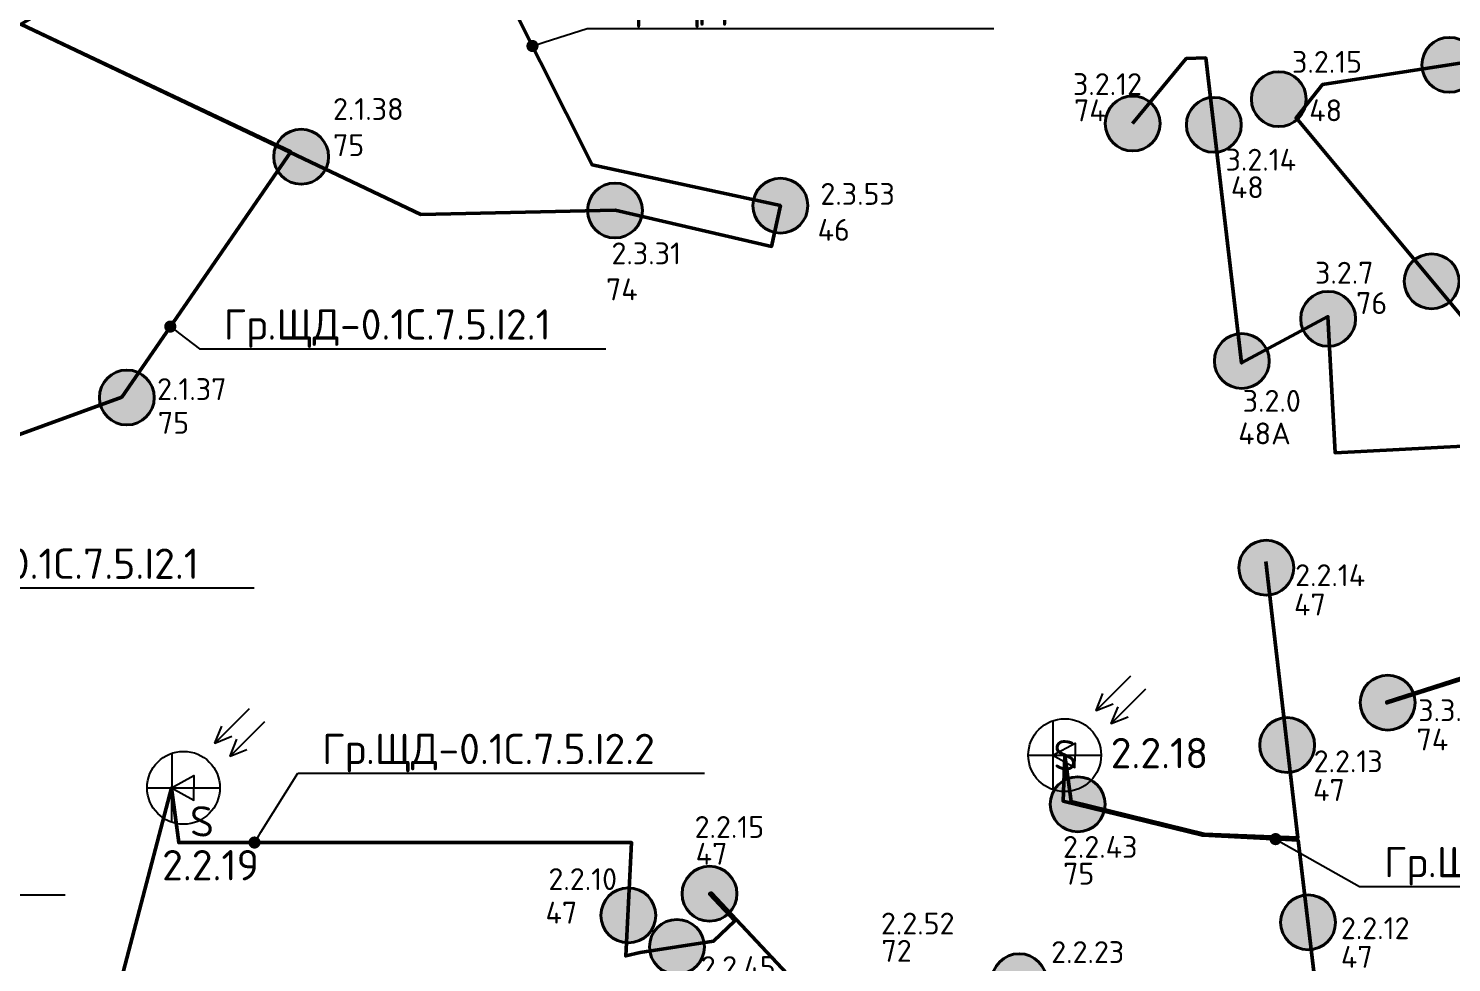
# Model space of a CAD drawing. Header units: millimetres. Extents: x -813692 to 807431, y 0 to 1813163.
# Drawn here: x 23610 to 35330, y 801913 to 809603 of the extents above; entities that cross this region are included whole.
import ezdxf
from ezdxf import colors
from ezdxf.entities.mleader import LeaderData, LeaderLine
from ezdxf.math import Vec2, Vec3

# ---------------------------------------------------------------- set-up
doc = ezdxf.new("R2010")
doc.units = ezdxf.units.MM
for name, color, linetype, lineweight in [('0_Авт.', 10, 'Continuous', 5), ('_Гр.ЩД-0.1С.7.5.I1.4', 6, 'Continuous', 50), ('_Гр.ЩД-0.1С.7.5.I2.1', 6, 'Continuous', 50), ('_Гр.ЩД-0.1С.7.5.I2.2', 6, 'Continuous', 50), ('_Гр.ЩД-0.1С.7.5.I2.3', 6, 'Continuous', 50), ('_Гр.ЩД-0.1С.7.5.I3.2', 6, 'Continuous', 50), ('_Гр.ЩД-0.1С.7.5.I3.3', 6, 'Continuous', 50), ('_освещение_dali', 3, 'Continuous', 50), ('A-ANNO-DIMS', 7, 'Continuous', 9), ('АР_лифты_Р', 252, 'Continuous', 35), ('АР_монолит', 252, 'Continuous', 50)]:
    doc.layers.add(name, color=color, linetype=linetype, lineweight=lineweight)
for name, color, linetype, lineweight, true_color in [('DLX_LUM 1', 7, 'Continuous', 40, 0x130bf4), ('DLX_LUM 10', 7, 'Continuous', 40, 0x130bf4), ('DLX_LUM 18', 7, 'Continuous', 40, 0x130bf4), ('DLX_LUM 2', 7, 'Continuous', 40, 0x1b0ff0), ('DLX_LUM 25', 7, 'Continuous', 40, 0x130bf4), ('DLX_LUM 5', 7, 'Continuous', 40, 0xfb3904), ('DLX_LUM 6', 7, 'Continuous', 40, 0x130bf4), ('DLX_LUM 9', 7, 'Continuous', 40, 0x130bf4)]:
    doc.layers.add(name, color=color, linetype=linetype, lineweight=lineweight, true_color=true_color)
doc.layers.add('Вставка', color=252, linetype='Continuous')
doc.styles.add('GOST 2.304', font='GOST Common.ttf')
doc.styles.add('ISOCPEUR', font='isocpeur.ttf')
doc.styles.add('TableTextStyle', font='isocpeur.ttf')
doc.linetypes.add('Truba', pattern='A,3e-05,[4,MSH_7,S=1,R=0,X=0,Y=0],-3.022072', length=3.022102)
doc.linetypes.add('Проводка в лотке', pattern='A,7.5,[130,ltypeshp.shx,S=0.5,R=0,X=0,Y=0],1,[130,ltypeshp.shx,S=1,R=90,X=0,Y=-0.5],1,[130,ltypeshp.shx,S=0.5,R=0,X=0,Y=0],7.5', length=17)
doc.dimstyles.new('М-200', dxfattribs={"dimtxt": 400, "dimasz": 160, "dimexe": 200, "dimexo": 400, "dimgap": 50, "dimtad": 1, "dimdec": 0, "dimzin": 0, "dimdsep": 46, "dimtxsty": 'GOST 2.304', "dimblk": 'ARCHTICK', "dimcen": 180, "dimdle": 200, "dimadec": 0, "dimazin": 0, "dimtfac": 1, "dimtdec": 0, "dimtmove": 1, "dimatfit": 0, "dimfxl": 1, "dimtolj": 1, "dimtzin": 0, "dimarcsym": 0})

# ---------------------------------------------------------------- blocks, each defined once
blk = doc.blocks.new('_ArchTick')
at = {"color": 0, "linetype": 'ByBlock', "const_width": 0.15}
blk.add_lwpolyline([(-0.5, -0.5), (0.5, 0.5)], dxfattribs=at)
blk = doc.blocks.new('*D38')
at = {"layer": 'A-ANNO-DIMS', "color": 0, "lineweight": -2, "transparency": 16777216}
blk.add_arc((-165704, -113309), 107894, 270, 326, dxfattribs=at)
at = {"layer": 'Defpoints', "color": 0, "lineweight": 30, "transparency": 16777216}
for p in [(-165704, -113309), (-165704, -113309), (-75741, -173990), (-131171, -215528), (-165704, -221903)]:
    blk.add_point(p, dxfattribs=at)
at = {"layer": 'A-ANNO-DIMS', "color": 0, "lineweight": -2, "transparency": 16777216, "xscale": 160, "yscale": 160, "zscale": 160}
for p, rotation in [((-76255, -173643), 55.99999895826774), ((-165704, -221203), 179.9999981265246)]:
    blk.add_blockref('_ArchTick', p, dxfattribs=dict(at, rotation=rotation))
at = {"layer": 'A-ANNO-DIMS', "color": 0, "transparency": 16777216, "insert": (-114300, -207822), "char_height": 400, "attachment_point": 5, "rotation": 28.5412, "style": 'GOST 2.304'}
blk.add_mtext('\\A1;56,0%%D', dxfattribs=at)
blk = doc.blocks.new('A$C85fa3c5e')
at = {"layer": '0_Авт.', "color": 6, "lineweight": 25, "ltscale": 100}
for points in [[(5.42, 6.5), (2.59, 3.68), (3.15, 5.07)], [(5.42, 6.5), (2.59, 3.68), (3.98, 4.24)], [(6.66, 5.43), (3.83, 2.6), (4.39, 3.99)], [(6.66, 5.43), (3.83, 2.6), (5.22, 3.16)], [(-0.97, 2.84), (-0.98, -2.84)], [(-3, 0), (3, 0)], [(-0.98, 0), (0.85, 1), (0.85, -0.01)], [(-0.98, 0), (0.84, -1.02), (0.85, -0.01)]]:
    blk.add_lwpolyline(points, dxfattribs=at)
blk.add_circle((0, 0), 3, dxfattribs=at)
blk = doc.blocks.new('DIC5')
at = {"lineweight": 0, "ltscale": 100, "style": 'TableTextStyle'}
for tag, p, height in [('73', (-1092, 4070, -497), 180), ('48', (-875, 2911, -497), 180), ('S', (2996, 2719), 250), ('73', (2204, 2496, -497), 180), ('45', (5169, 2403, -497), 180), ('45', (4604, 2339, -497), 180), ('45', (4099, 2229, -497), 180), ('72', (-478, 2163, -497), 180), ('45', (3629, 2152, -497), 180), ('75', (-3291, 2015, -497), 180), ('48А', (-2421, 1530, -497), 180), ('45', (2540, 1349, -497), 180), ('45', (3081, 1452, -497), 180), ('46', (-4370, 1233, -497), 180), ('48А', (-635, 1263, -497), 180), ('45', (1991, 1241, -497), 180), ('45', (1411, 1181, -497), 180), ('48А', (5061, 1220, -497), 180), ('45', (-2691, 1014, -497), 180), ('45', (-1866, 1014, -497), 180), ('45', (668, 1103, -497), 180), ('72', (3777, 959, -497), 180), ('45', (-3212, 322, -497), 180), ('72', (1519, 338, -497), 180), ('72', (2498, 394, -497), 180), ('45', (-3890, 224, -497), 180), ('S', (-1673, 182), 250), ('45', (-4606, 134, -497), 180), ('48', (3438, 84, -497), 180), ('75', (6908, 30, -497), 180), ('75', (-485, -619, -497), 180), ('46', (2139, -632, -497), 180), ('73', (-2623, -652, -497), 180), ('74', (3652, -1328, -497), 180), ('48', (341, -1703, -497), 180), ('48А', (-1815, -2178, -497), 180), ('75', (5459, -2276, -497), 180), ('74', (2490, -2364, -497), 180), ('73', (36, -2443, -497), 180), ('76', (-2742, -2568, -497), 180), ('75', (-369, -3189, -497), 180), ('47', (-3250, -3246, -497), 180), ('47', (695, -3697, -497), 180), ('48', (-2516, -3718, -497), 180), ('46', (1890, -4007, -497), 180), ('45', (-4753, -4413, -497), 180), ('48А', (-1090, -4515, -497), 180), ('72', (-3492, -4556, -497), 180), ('72', (-1967, -4619, -497), 180), ('71', (258, -4547, -497), 180), ('46', (1480, -4588, -497), 180), ('48', (267, -5226, -497), 180)]:
    blk.add_attdef(tag, p, '', height=height, dxfattribs=at)
at = {"layer": '_освещение_dali', "color": 7, "style": 'TableTextStyle'}
for p in [(6908, -268, -497), (5466, -2554, -497)]:
    blk.add_text('75', height=180, dxfattribs=at).set_placement(p)
blk = doc.blocks.new('DIC6')
at = {"color": 7, "style": 'TableTextStyle'}
for s, p in [('47', (7393, 5270, -497)), ('47', (7550, 3743, -497)), ('47', (2465, 3218, -497)), ('75', (5491, 3054, -497)), ('47', (1228, 2733, -497)), ('72', (3995, 2419, -497)), ('47', (7779, 2369, -497))]:
    blk.add_text(s, height=180, dxfattribs=at).set_placement(p)
at = {"lineweight": 0, "ltscale": 100, "style": 'TableTextStyle'}
for tag, p, height in [('47', (7402, 5511, -497), 180), ('S', (5883, 4012), 250), ('47', (7554, 3980, -497), 180), ('47', (2456, 3439, -497), 180), ('75', (5490, 3275, -497), 180), ('S', (-1930, 3089), 250), ('47', (1252, 3009, -497), 180), ('72', (3991, 2643, -497), 180), ('47', (7779, 2605, -497), 180), ('74', (5393, 2408, -497), 180), ('71', (2507, 2285, -497), 180), ('47', (3392, 2212, -497), 180), ('72', (-2398, 2087, -497), 180), ('47А', (1662, 1808, -497), 180), ('46А', (7857, 1649, -497), 180), ('46А', (4174, 1472, -497), 180), ('74', (-961, 1065, -497), 180), ('75', (9318, 944, -497), 180), ('46', (4951, 749, -497), 180), ('72', (-2256, 613, -497), 180), ('46', (8012, 573, -497), 180), ('47', (1870, 292, -497), 180), ('76', (6432, 391, -497), 180), ('76', (639, 148, -497), 180), ('47А', (-2957, -9, -497), 180), ('46', (5646, -6, -497), 180), ('74', (6853, -223, -497), 180), ('46', (8092, -210, -497), 180), ('74', (9782, -664, -497), 180), ('46А', (984, -919, -497), 180), ('76', (3028, -955, -497), 180), ('47', (-2296, -1037, -497), 180), ('46А', (8049, -1138, -497), 180), ('74', (5314, -1337, -497), 180), ('46', (6968, -1438, -497), 180), ('46А', (6154, -1532, -497), 180), ('73', (-2878, -2000, -497), 180), ('46А', (-1566, -2164, -497), 180), ('S', (280, -2207), 250), ('46', (1832, -2116, -497), 180), ('46', (8368, -2338, -497), 180), ('75', (5627, -2582, -497), 180), ('75', (-229, -2746, -497), 180), ('46', (7753, -3005, -497), 180), ('46', (974, -3119, -497), 180), ('74', (-3054, -3455, -497), 180), ('46', (-1625, -3377, -497), 180), ('46А', (865, -3943, -497), 180), ('76', (2489, -3990, -497), 180), ('46', (-724, -4421, -497), 180), ('73', (806, -4848, -497), 180), ('75', (-1043, -4931, -497), 180), ('46', (-56, -5174, -497), 180), ('46', (1696, -5253, -497), 180), ('46', (662, -5997, -497), 180)]:
    blk.add_attdef(tag, p, '', height=height, dxfattribs=at)
blk = doc.blocks.new('DIC11')
at = {"lineweight": 0, "ltscale": 100, "style": 'TableTextStyle'}
for tag, p, height in [('74', (-2752, 4217, -497), 180), ('47', (-1667, 4273, -497), 180), ('47', (-4329, 3879, -497), 180), ('47', (11, 3191, -497), 180), ('76', (1789, 2601, -497), 180), ('47', (-3991, 2330, -497), 180), ('46А', (200, 2302, -497), 180), ('75', (-6020, 1790, -497), 180), ('76', (-2868, 1730, -497), 180), ('72', (-580, 1729, -497), 180), ('46', (705, 1428, -497), 180), ('72', (-1107, 983, -497), 180), ('47', (-7158, 773, -497), 180), ('47', (-3717, 663, -497), 180), ('46', (1378, 706, -497), 180), ('46А', (3715, 188, -497), 180), ('76', (-4885, 141, -497), 180), ('46', (2141, -44, -497), 180), ('47', (-6273, -174, -497), 180), ('S', (-675, -156), 250), ('74', (-9554, -380, -497), 180), ('46А', (-3489, -569, -497), 180), ('46', (2852, -801, -497), 180), ('46', (4037, -872, -497), 180), ('72', (-5150, -1452, -497), 180), ('46', (-3251, -1388, -497), 180), ('74', (1864, -1496, -497), 180), ('46А', (-6107, -1703, -497), 180), ('72', (-4340, -1712, -497), 180), ('74', (-1055, -1729, -497), 180), ('74', (-6708, -2091, -497), 180), ('46', (-3148, -2090, -497), 180), ('46', (-5490, -2461, -497), 180), ('74', (-2724, -2523, -497), 180), ('S', (-8283, -2844), 250), ('46', (-4164, -2810, -497), 180), ('72', (-4711, -3263, -497), 180), ('46А', (-2887, -3437, -497), 180), ('76', (-6450, -3812, -497), 180), ('46', (-4167, -3981, -497), 180), ('46', (-2681, -4235, -497), 180), ('46', (-3210, -4723, -497), 180), ('72', (-3860, -4925, -497), 180), ('47.2', (1999, -5649, -497), 180), ('47.2', (-759, -7057, -497), 180), ('47.2', (3016, -7566, -497), 180), ('47.2А', (-3561, -8375, -497), 180), ('47.2', (196, -9006, -497), 180), ('47.2', (-6404, -9601, -497), 180), ('47.2', (-2670, -10353, -497), 180), ('47.2', (-9285, -10735, -497), 180), ('47.2', (-5577, -11608, -497), 180), ('47.2А', (-12580, -11902, -497), 180), ('47.2', (-14768, -12603, -497), 180), ('47.2', (-8524, -12767, -497), 180), ('47.2', (-11894, -13961, -497), 180), ('47.2', (-14132, -14677, -497), 180)]:
    blk.add_attdef(tag, p, '', height=height, dxfattribs=at)
at = {"layer": '_освещение_dali', "color": 18, "true_color": 0x000000, "style": 'TableTextStyle'}
blk.add_text('74', height=180, dxfattribs=at).set_placement((-9568, -621, -497))
blk = doc.blocks.new('DIC10')
at = {"lineweight": 0, "ltscale": 100, "style": 'TableTextStyle'}
for tag, p in [('80А', (5421, 6400, -497)), ('80А', (5175, 6272, -497)), ('80А', (4929, 6144, -497)), ('80А', (4683, 6016, -497)), ('80А', (4438, 5888, -497)), ('80А', (4192, 5760, -497)), ('80А', (3946, 5633, -497)), ('80', (5657, 4425, -497)), ('80', (5412, 4297, -497)), ('80', (5166, 4170, -497)), ('80', (4920, 4042, -497)), ('80', (4674, 3914, -497)), ('80', (4428, 3787, -497)), ('80', (4183, 3659, -497)), ('80', (5862, 2558, -497)), ('80', (5616, 2431, -497)), ('80', (5370, 2303, -497)), ('80', (5125, 2175, -497)), ('80', (4879, 2047, -497)), ('80', (4633, 1919, -497)), ('80', (4387, 1791, -497)), ('80', (7701, 950, -497)), ('80', (7455, 822, -497)), ('80', (7210, 694, -497)), ('80', (6964, 566, -497)), ('80', (6718, 438, -497)), ('80', (6473, 309, -497)), ('80', (6227, 181, -497))]:
    blk.add_attdef(tag, p, '', height=180, rotation=345, dxfattribs=at)
for tag, p, height in [('48', (10262, 172, -497), 180), ('71', (10371, -633, -497), 180), ('48', (9140, -775, -497), 180), ('76', (8863, -1843, -497), 180), ('76', (11335, -2409, -497), 180), ('48А', (9660, -2696, -497), 180), ('75', (6712, -2890, -497), 180), ('48', (4652, -3312, -497), 180), ('48', (4108, -3924, -497), 180), ('74', (2829, -3936, -497), 180), ('S', (8555, -4105), 250), ('73', (1370, -4258, -497), 180), ('48А', (6014, -4672, -497), 180), ('73', (4940, -4752, -497), 180), ('48А', (4539, -5655, -497), 180), ('47', (6775, -5601, -497), 180), ('75', (-123, -5758, -497), 180), ('72', (8563, -5740, -497), 180), ('48', (-1454, -6122, -497), 180), ('72', (2552, -6232, -497), 180), ('74', (-3258, -6305, -497), 180), ('72', (3111, -6786, -497), 180), ('48', (-2001, -6927, -497), 180), ('S', (1941, -7695), 250), ('48А', (-134, -7684, -497), 180), ('76', (-1264, -7858, -497), 180), ('48А', (-1860, -8913, -497), 180), ('47', (951, -8936, -497), 180)]:
    blk.add_attdef(tag, p, '', height=height, dxfattribs=at)
at = {"layer": '_освещение_dali', "color": 18, "true_color": 0x000000, "style": 'TableTextStyle'}
for s, p in [('74', (-3249, -6521, -497)), ('48', (-1312, -6521, -497)), ('48', (-1957, -7154, -497)), ('76', (-926, -8108, -497)), ('48А', (-1897, -9181, -497))]:
    blk.add_text(s, height=180, dxfattribs=at).set_placement(p)
blk = doc.blocks.new('DIC7')
at = {"lineweight": 0, "ltscale": 100, "style": 'TableTextStyle'}
for tag, p, height in [('72', (-3441, 6318, -497), 180), ('75', (-6396, 5349, -497), 180), ('48', (-4786, 5063, -497), 180), ('73', (-4584, 4465, -497), 180), ('48А', (-6638, 4353, -497), 180), ('73', (-1551, 3817, -497), 180), ('74', (-3101, 2955, -497), 180), ('74', (-5668, 2846, -497), 180), ('S', (-4333, 2078), 250), ('48', (-2916, 2137, -497), 180), ('73', (-1863, 1450, -497), 180), ('75', (-5831, 932, -497), 180), ('48А', (-4354, 915, -497), 180), ('74', (-3281, 962, -497), 180), ('72', (260, 444, -497), 180), ('48', (-4220, 361, -497), 180), ('46', (-6422, 268, -497), 180), ('48А', (-1831, 264), 180), ('47', (-5467, -79, -497), 180), ('73', (-3442, -295, -497), 180), ('72', (-2200, -348, -497), 180), ('74', (-4955, -843, -497), 180), ('48А', (-3128, -826, -497), 180), ('47', (-4469, -1416, -497), 180), ('72', (-2490, -1369, -497), 180), ('45', (-1081, -1738, -497), 180), ('74', (-3817, -2031, -497), 180), ('45', (-1520, -2001, -497), 180), ('45', (-1959, -2265, -497), 180), ('45', (-2398, -2528, -497), 180), ('45', (-2837, -2791, -497), 180), ('45', (-3276, -3055, -497), 180), ('45', (-3715, -3318, -497), 180), ('75', (-1825, -3480, -497), 180), ('45', (-4154, -3582, -497), 180), ('74', (139, -3809, -497), 180), ('75', (-2876, -3848, -497), 180), ('S', (2703, -4113), 250), ('46', (-5430, -4202, -497), 180), ('48', (533, -4726, -497), 180), ('74', (-4451, -4842, -497), 180), ('48', (954, -5354, -497), 180), ('74', (1873, -5859, -497), 180), ('46', (5052, -8079, -497), 180), ('74', (3331, -8569, -497), 180)]:
    blk.add_attdef(tag, p, '', height=height, dxfattribs=at)
for p in [(-2647, 3851, -497), (-3152, 3771, -497), (-4164, 3611, -497), (-3658, 3691, -497), (-4669, 3531, -497), (-5681, 3371, -497), (-5175, 3451, -497), (-6187, 3291, -497), (-6692, 3211, -497)]:
    blk.add_attdef('45', p, '', height=180, rotation=345, dxfattribs=at)
at = {"layer": '_освещение_dali', "color": 18, "true_color": 0x000000, "style": 'TableTextStyle'}
for s, p in [('46', (5029, -8375, -497)), ('74', (3286, -8865, -497))]:
    blk.add_text(s, height=180, dxfattribs=at).set_placement(p)
blk = doc.blocks.new('_Dot')
at = {"color": 0, "linetype": 'ByBlock', "lineweight": -2}
blk.add_line((-0.5, 0), (-1, 0), dxfattribs=at)
at = {"color": 0, "linetype": 'ByBlock', "const_width": 0.5}
blk.add_lwpolyline([(-0.25, 0, 1), (0.25, 0, 1)], format="xyb", close=True, dxfattribs=at)
blk = doc.blocks.new('A$Cab2378fa')
at = {"lineweight": 25}
h = blk.add_hatch(color=256, dxfattribs=at)
h.paths.add_polyline_path([(162, -157, 0.442338), (148, 178), (0, 0)])
h.paths.add_polyline_path([(-142, -170), (0, 0), (-163, 158, 0.430096)])
at = {"lineweight": 25, "true_color": 0xfff5f5}
h = blk.add_hatch(color=7, dxfattribs=at)
h.dxf.hatch_style = 1
h.paths.add_polyline_path([(0, 0), (-142, -170, 0.174923), (3, -222, 0.197808), (162, -157)])
h.paths.add_polyline_path([(-163, 158), (0, 0), (148, 178, 0.175398), (3, 230, 0.209014)])
blk.add_circle((3, 4), 226)
blk = doc.blocks.new('Оси200')
at = {"layer": 'A-ANNO-DIMS'}
dim = blk.add_angular_dim_2l(base=(-131171, -215527.9), line1=((-165703.8, -113309.3), (-75741.3, -173989.8)), line2=((-165703.8, -113309.3), (-165703.8, -221903.3)), text='56,0%%D', dimstyle='М-200', override={"dimadec": 2, "dimtmove": 2}, dxfattribs=at)
dim.commit()
dim.dimension.update_dxf_attribs({"geometry": '*D38', "text_midpoint": (-114299.5, -207822), "dimtype": 130})
blk = doc.blocks.new('A$C6724712c')
at = {"layer": 'A-ANNO-DIMS', "color": 18, "lineweight": 0, "true_color": 0x000000}
blk.add_blockref('Оси200', (433047.4, 279674.7), dxfattribs=at)

msp = doc.modelspace()

# ---------------------------------------------------------------- block references
at = {"layer": 'Вставка', "linetype": 'Truba', "lineweight": 30, "ltscale": 100}
msp.add_blockref('A$C6724712c', (-266052.4, 717506.5), dxfattribs=at)

# ---------------------------------------------------------------- next in the draw order: linework, layer by layer
at = {"layer": '_Гр.ЩД-0.1С.7.5.I2.1', "ltscale": 100}
msp.add_lwpolyline([(22109, 805741.4), (24377.7, 806568.2), (25770.5, 808587.9), (23546.1, 809639.3), (24011.5, 809903), (23778.8, 809771.1), (23693.2, 809871), (23059.3, 810526.7)], dxfattribs=at)
at = {"layer": '_Гр.ЩД-0.1С.7.5.I2.2', "ltscale": 100}
for points in [[(35699.5, 800465.9), (34327.2, 800731), (34066.4, 802919.1), (33277.8, 802960.2), (32130.4, 803242), (32144.5, 803619.9), (32197.3, 803237.9), (33294.1, 802970.5), (34064.5, 802939.4), (33801.3, 805215.3)], [(24199.4, 801112.6), (24789.2, 803351.4), (24847.6, 802900.4), (28577.3, 802900.4), (28528.4, 801967.2), (28648.2, 801994.1), (29252.8, 802089), (29428.3, 802256.1), (29218.8, 802478.7), (29232.8, 802486.2), (29732.3, 801953.3), (30445.4, 801192.8)]]:
    msp.add_lwpolyline(points, dxfattribs=at)
at = {"layer": '_Гр.ЩД-0.1С.7.5.I2.3', "ltscale": 100}
msp.add_lwpolyline([(23546.1, 809639.3), (26840.4, 808072.2), (28441, 808106.1), (29730, 807809.3), (29802.7, 808144.2), (28252.2, 808480.9), (27398.3, 810179.5), (26757.9, 809882.6), (26433.1, 809728.1), (25707.2, 810882), (26557.1, 811377.2), (27337.3, 812183.9), (27337.4, 812276), (26472, 811377.8), (25592.9, 811207.2), (25438.9, 811638.3), (24468.3, 812803), (24036.4, 813045.2), (22986.5, 812951.8)], dxfattribs=at)
at = {"layer": '_Гр.ЩД-0.1С.7.5.I3.2', "ltscale": 100}
msp.add_lwpolyline([(36357.1, 809465.2), (34266.1, 809141.1), (34050.2, 808866.3), (36267.5, 806207.8), (34371.2, 806110.1), (34312.6, 807230.9), (33601.2, 806849.1), (33306.2, 809361.1), (33144.1, 809354.7), (32703.8, 808820.6)], dxfattribs=at)
at = {"layer": '_Гр.ЩД-0.1С.7.5.I3.3', "ltscale": 100}
msp.add_lwpolyline([(37373.3, 804886.3), (34795, 804056.7), (34796.2, 804049.8), (35527.2, 804280.5)], dxfattribs=at)

# ---------------------------------------------------------------- next in the draw order: block references
at = {"layer": '0_Авт.', "color": 3, "linetype": 'Проводка в лотке', "ltscale": 100, "xscale": 100, "yscale": 100, "zscale": 100}
for p in [(32144.5, 803619.9), (24886.8, 803351.4)]:
    msp.add_blockref('A$C85fa3c5e', p, dxfattribs=at)
at = {"layer": '_Гр.ЩД-0.1С.7.5.I2.1', "lineweight": 0}
ref = msp.add_blockref('DIC5', (19210, 808820), dxfattribs=at)
ref.add_attrib('75', '2.1.37', (24668.9, 806543.9, -497), dxfattribs={"layer": '0', "lineweight": 0, "ltscale": 100, "height": 180, "style": 'TableTextStyle'})
ref.add_attrib('75', '2.1.38', (26117.8, 808849.7, -497), dxfattribs={"layer": '0', "lineweight": 0, "ltscale": 100, "height": 180, "style": 'TableTextStyle'})
at = {"layer": '_Гр.ЩД-0.1С.7.5.I2.2', "color": 3, "lineweight": 0}
ref = msp.add_blockref('DIC6', (26640, 799500), dxfattribs=at)
ref.add_attrib('S', '2.2.18', (32522.9, 803512), dxfattribs={"layer": '0', "lineweight": 0, "ltscale": 100, "height": 250, "style": 'TableTextStyle'})
ref.add_attrib('S', '2.2.19', (24710.4, 802589), dxfattribs={"layer": '0', "lineweight": 0, "ltscale": 100, "height": 250, "style": 'TableTextStyle'})
ref.add_attrib('74', '2.2.23', (32032.9, 801908.3, -497), dxfattribs={"layer": '0', "lineweight": 0, "ltscale": 100, "height": 180, "style": 'TableTextStyle'})
ref.add_attrib('47', '2.2.10', (27892.2, 802509.3, -497), dxfattribs={"layer": '0', "lineweight": 0, "ltscale": 100, "height": 180, "style": 'TableTextStyle'})
ref.add_attrib('47', '2.2.12', (34419, 802104.9, -497), dxfattribs={"layer": '0', "lineweight": 0, "ltscale": 100, "height": 180, "style": 'TableTextStyle'})
ref.add_attrib('47', '2.2.13', (34194.4, 803479.5, -497), dxfattribs={"layer": '0', "lineweight": 0, "ltscale": 100, "height": 180, "style": 'TableTextStyle'})
ref.add_attrib('47', '2.2.14', (34042, 805011.4, -497), dxfattribs={"layer": '0', "lineweight": 0, "ltscale": 100, "height": 180, "style": 'TableTextStyle'})
ref.add_attrib('47', '2.2.15', (29095.9, 802938.6, -497), dxfattribs={"layer": '0', "lineweight": 0, "ltscale": 100, "height": 180, "style": 'TableTextStyle'})
ref.add_attrib('72', '2.2.52', (30630.7, 802143.5, -497), dxfattribs={"layer": '0', "lineweight": 0, "ltscale": 100, "height": 180, "style": 'TableTextStyle'})
ref.add_attrib('75', '2.2.43', (32129.6, 802774.5, -497), dxfattribs={"layer": '0', "lineweight": 0, "ltscale": 100, "height": 180, "style": 'TableTextStyle'})
ref.add_attrib('71', '2.2.45', (29147, 801785, -497), dxfattribs={"layer": '0', "lineweight": 0, "ltscale": 100, "height": 180, "style": 'TableTextStyle'})
at = {"layer": '_Гр.ЩД-0.1С.7.5.I2.3', "lineweight": 0}
ref = msp.add_blockref('DIC7', (25080, 816230), dxfattribs=at)
ref.add_attrib('74', '2.3.31', (28411.4, 807661.3, -497), dxfattribs={"layer": '0', "lineweight": 0, "ltscale": 100, "height": 180, "style": 'TableTextStyle'})
ref.add_attrib('46', '2.3.53', (30132.1, 808151, -497), dxfattribs={"layer": '0', "lineweight": 0, "ltscale": 100, "height": 180, "style": 'TableTextStyle'})
at = {"layer": '_Гр.ЩД-0.1С.7.5.I3.2', "lineweight": 0}
ref = msp.add_blockref('DIC10', (35470, 815360), dxfattribs=at)
ref.add_attrib('74', '3.2.12', (32212.2, 809055, -497), dxfattribs={"layer": '0', "lineweight": 0, "ltscale": 100, "height": 180, "style": 'TableTextStyle'})
ref.add_attrib('48', '3.2.14', (33468.8, 808432.5, -497), dxfattribs={"layer": '0', "lineweight": 0, "ltscale": 100, "height": 180, "style": 'TableTextStyle'})
ref.add_attrib('48', '3.2.15', (34016.3, 809238.1, -497), dxfattribs={"layer": '0', "lineweight": 0, "ltscale": 100, "height": 180, "style": 'TableTextStyle'})
ref.add_attrib('48А', '3.2.0', (33610, 806446.9, -497), dxfattribs={"layer": '0', "lineweight": 0, "ltscale": 100, "height": 180, "style": 'TableTextStyle'})
ref.add_attrib('76', '3.2.7', (34205.6, 807501.9, -497), dxfattribs={"layer": '0', "lineweight": 0, "ltscale": 100, "height": 180, "style": 'TableTextStyle'})
at = {"layer": '_Гр.ЩД-0.1С.7.5.I3.3', "lineweight": 0}
ref = msp.add_blockref('DIC11', (44610, 804280), dxfattribs=at)
ref.add_attrib('74', '3.3.26', (35055.9, 803899.9, -497), dxfattribs={"layer": '0', "lineweight": 0, "ltscale": 100, "height": 180, "style": 'TableTextStyle'})
at = {"layer": 'DLX_LUM 1', "ltscale": 100}
for p in [(32700.9, 808816.7), (28437.3, 808100.4), (34801.4, 804048.3), (31766.4, 801755.3)]:
    msp.add_blockref('A$Cab2378fa', p, dxfattribs=at)
at = {"layer": 'DLX_LUM 10', "ltscale": 100}
msp.add_blockref('A$Cab2378fa', (34310.9, 807208.2), dxfattribs=at)
at = {"layer": 'DLX_LUM 18', "ltscale": 100}
for p in [(35308.7, 809299.3), (25852.8, 808543.1), (24416.9, 806560.4), (32248.1, 803211.6)]:
    msp.add_blockref('A$Cab2378fa', p, dxfattribs=at)
at = {"layer": 'DLX_LUM 2', "ltscale": 100}
for p in [(33904.3, 809016.9), (33369.6, 808805.5)]:
    msp.add_blockref('A$Cab2378fa', p, dxfattribs=at)
at = {"layer": 'DLX_LUM 25', "ltscale": 100}
msp.add_blockref('A$Cab2378fa', (28947.6, 802037.1), dxfattribs=at)
at = {"layer": 'DLX_LUM 5', "ltscale": 100}
for p in [(35163.3, 807517.3), (33599.8, 806861.1)]:
    msp.add_blockref('A$Cab2378fa', p, dxfattribs=at)
at = {"layer": 'DLX_LUM 6', "ltscale": 100}
for p in [(33801.1, 805159), (33973.5, 803699.1), (29215.8, 802474.8), (28547.3, 802296.9), (34145.8, 802239.3)]:
    msp.add_blockref('A$Cab2378fa', p, dxfattribs=at)
at = {"layer": 'DLX_LUM 9', "ltscale": 100}
msp.add_blockref('A$Cab2378fa', (29799.8, 808140.3), dxfattribs=at)

# ---------------------------------------------------------------- next in the draw order: texts
at = {"layer": 'Defpoints', "color": 21, "true_color": 0xffaf89, "style": 'TableTextStyle'}
for p in [(32050.6, 803493.9), (24940, 802950)]:
    msp.add_text('S', height=250, dxfattribs=at).set_placement(p)

# ---------------------------------------------------------------- next in the draw order: leaders
at = {"layer": '_Гр.ЩД-0.1С.7.5.I1.4'}
ml = msp.add_multileader_mtext('Standard', dxfattribs=at)
ml.set_content('Гр.ЩД-0.1С.7.5.I1.4', color=256, style='ISOCPEUR')
ml.set_leader_properties()
ml.set_arrow_properties(name='DOT')
ml.build(insert=Vec2(0, 0))
ml.multileader.update_dxf_attribs({"has_dogleg": 0, "text_left_attachment_type": 6, "text_right_attachment_type": 6, "arrow_head_size": 100})
ctx = ml.context
ctx.base_point, ctx.char_height, ctx.arrow_head_size, ctx.landing_gap_size, ctx.plane_origin = Vec3(20562.5, 802469.2), 250, 100, 200, Vec3(105005.8, 930239.8)
ctx.left_attachment, ctx.right_attachment = 6, 6
notes = []
notes.append((ctx, [(0, (1, 1, 0), (20554.5, 802469.2), (1, 0), 8, [(1, [(20479.8, 802074.2)], 0, [])])]))
ctx.mtext.insert, ctx.mtext.flow_direction = Vec3(20762.5, 802794.2), 5
at = {"layer": '_Гр.ЩД-0.1С.7.5.I2.1'}
ml = msp.add_multileader_mtext('Standard', dxfattribs=at)
ml.set_content('Гр.ЩД-0.1С.7.5.I2.1', color=256, style='ISOCPEUR')
ml.set_leader_properties()
ml.set_arrow_properties(name='DOT')
ml.build(insert=Vec2(0, 0))
ml.multileader.update_dxf_attribs({"has_dogleg": 0, "text_left_attachment_type": 6, "text_right_attachment_type": 6, "arrow_head_size": 100})
ctx = ml.context
ctx.base_point, ctx.char_height, ctx.arrow_head_size, ctx.landing_gap_size, ctx.plane_origin = Vec3(25017.1, 806966.2), 250, 100, 200, Vec3(109460.3, 934736.8)
ctx.left_attachment, ctx.right_attachment = 6, 6
notes.append((ctx, [(0, (1, 1, 0), (25009.1, 806966.2), (1, 0), 8, [(1, [(24778, 807148.7)], 0, [])])]))
ctx.mtext.insert, ctx.mtext.flow_direction = Vec3(25217.1, 807291.2), 5
ml = msp.add_multileader_mtext('Standard', dxfattribs=at)
ml.set_content('Гр.ЩД-0.1С.7.5.I2.1', color=256, style='ISOCPEUR')
ml.set_leader_properties()
ml.set_arrow_properties(name='DOT')
ml.build(insert=Vec2(0, 0))
ml.multileader.update_dxf_attribs({"has_dogleg": 0, "text_left_attachment_type": 6, "text_right_attachment_type": 6, "arrow_head_size": 100})
ctx = ml.context
ctx.base_point, ctx.char_height, ctx.arrow_head_size, ctx.landing_gap_size, ctx.plane_origin = Vec3(22119.3, 804996.4), 250, 100, 200, Vec3(106562.6, 932766.9)
ctx.left_attachment, ctx.right_attachment = 6, 6
notes.append((ctx, [(0, (1, 1, 0), (22111.3, 804996.4), (1, 0), 8, [(1, [(20930.7, 805137.6)], 0, [])])]))
ctx.mtext.insert, ctx.mtext.flow_direction = Vec3(22319.3, 805321.4), 5
at = {"layer": '_Гр.ЩД-0.1С.7.5.I2.2'}
ml = msp.add_multileader_mtext('Standard', dxfattribs=at)
ml.set_content('Гр.ЩД-0.1С.7.5.I2.2', color=256, style='ISOCPEUR')
ml.set_leader_properties()
ml.set_arrow_properties(name='DOT')
ml.build(insert=Vec2(0, 0))
ml.multileader.update_dxf_attribs({"has_dogleg": 0, "text_left_attachment_type": 6, "text_right_attachment_type": 6, "arrow_head_size": 100})
ctx = ml.context
ctx.base_point, ctx.char_height, ctx.arrow_head_size, ctx.landing_gap_size, ctx.plane_origin = Vec3(25828.1, 803471.4), 250, 100, 200, Vec3(110271.4, 931242)
ctx.left_attachment, ctx.right_attachment = 6, 6
notes.append((ctx, [(0, (1, 1, 0), (25820.1, 803471.4), (1, 0), 8, [(1, [(25471.2, 802900.4)], 0, [])])]))
ctx.mtext.insert, ctx.mtext.flow_direction = Vec3(26028.1, 803796.4), 5
ml = msp.add_multileader_mtext('Standard', dxfattribs=at)
ml.set_content('Гр.ЩД-0.1С.7.5.I2.2', color=256, style='ISOCPEUR')
ml.set_leader_properties()
ml.set_arrow_properties(name='DOT')
ml.build(insert=Vec2(0, 0))
ml.multileader.update_dxf_attribs({"has_dogleg": 0, "text_left_attachment_type": 6, "text_right_attachment_type": 6, "arrow_head_size": 100})
ctx = ml.context
ctx.base_point, ctx.char_height, ctx.arrow_head_size, ctx.landing_gap_size, ctx.plane_origin = Vec3(34573.5, 802539.9), 250, 100, 200, Vec3(119016.8, 930310.5)
ctx.left_attachment, ctx.right_attachment = 6, 6
notes.append((ctx, [(0, (1, 1, 0), (34565.5, 802539.9), (1, 0), 8, [(1, [(33880.8, 802928.7)], 0, [])])]))
ctx.mtext.insert, ctx.mtext.flow_direction = Vec3(34773.5, 802864.9), 5
at = {"layer": '_Гр.ЩД-0.1С.7.5.I2.3'}
ml = msp.add_multileader_mtext('Standard', dxfattribs=at)
ml.set_content('Гр.ЩД-0.1С.7.5.I2.3', color=256, style='ISOCPEUR')
ml.set_leader_properties()
ml.set_arrow_properties(name='DOT')
ml.build(insert=Vec2(0, 0))
ml.multileader.update_dxf_attribs({"has_dogleg": 0, "text_left_attachment_type": 6, "text_right_attachment_type": 6, "arrow_head_size": 100})
ctx = ml.context
ctx.base_point, ctx.char_height, ctx.arrow_head_size, ctx.landing_gap_size, ctx.plane_origin = Vec3(28210.7, 809602.1), 250, 100, 200, Vec3(112654, 937372.6)
ctx.left_attachment, ctx.right_attachment = 6, 6
notes.append((ctx, [(0, (1, 1, 0), (28202.7, 809602.1), (1, 0), 8, [(1, [(27760.7, 809458.6)], 0, [])])]))
ctx.mtext.insert, ctx.mtext.flow_direction = Vec3(28410.7, 809927.1), 5
for ctx, leaders in notes:
    for number, flags, end, landing, length, lines in leaders:
        leader = LeaderData()
        leader.index, (leader.has_last_leader_line, leader.has_dogleg_vector, leader.attachment_direction) = number, flags
        leader.last_leader_point, leader.dogleg_vector, leader.dogleg_length = Vec3(end), Vec3(landing), length
        for number, points, colour, breaks in lines:
            line = LeaderLine()
            line.index, line.vertices, line.color, line.breaks = number, Vec3.list(points), colors.encode_raw_color(colour), breaks
            leader.lines.append(line)
        ctx.leaders.append(leader)

doc.saveas('drawing.dxf')
